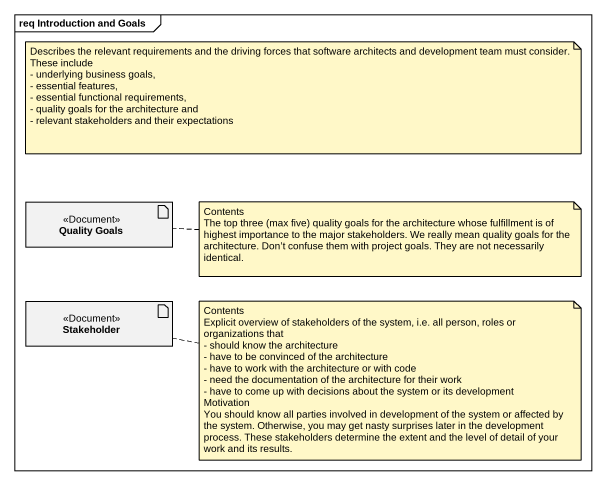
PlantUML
@startuml
mainframe req Introduction and Goals
artifact "Quality Goals" as Quality_Goals <<Document>>
artifact Stakeholder <<Document>>
note as N1
  Describes the relevant requirements and the driving forces that software architects and development team must consider. These include
  - underlying business goals,
  - essential features,
  - essential functional requirements,
  - quality goals for the architecture and
  - relevant stakeholders and their expectations
end note
note right of Quality_Goals
  Contents
  The top three (max five) quality goals for the architecture whose fulfillment is of highest importance to the major stakeholders. We really mean quality goals for the architecture. Don’t confuse them with project goals. They are not necessarily identical.
end note
note right of Stakeholder
  Contents
  Explicit overview of stakeholders of the system, i.e. all person, roles or organizations that
  - should know the architecture
  - have to be convinced of the architecture
  - have to work with the architecture or with code
  - need the documentation of the architecture for their work
  - have to come up with decisions about the system or its development
  Motivation
  You should know all parties involved in development of the system or affected by the system. Otherwise, you may get nasty surprises later in the development process. These stakeholders determine the extent and the level of detail of your work and its results.
end note
@enduml
